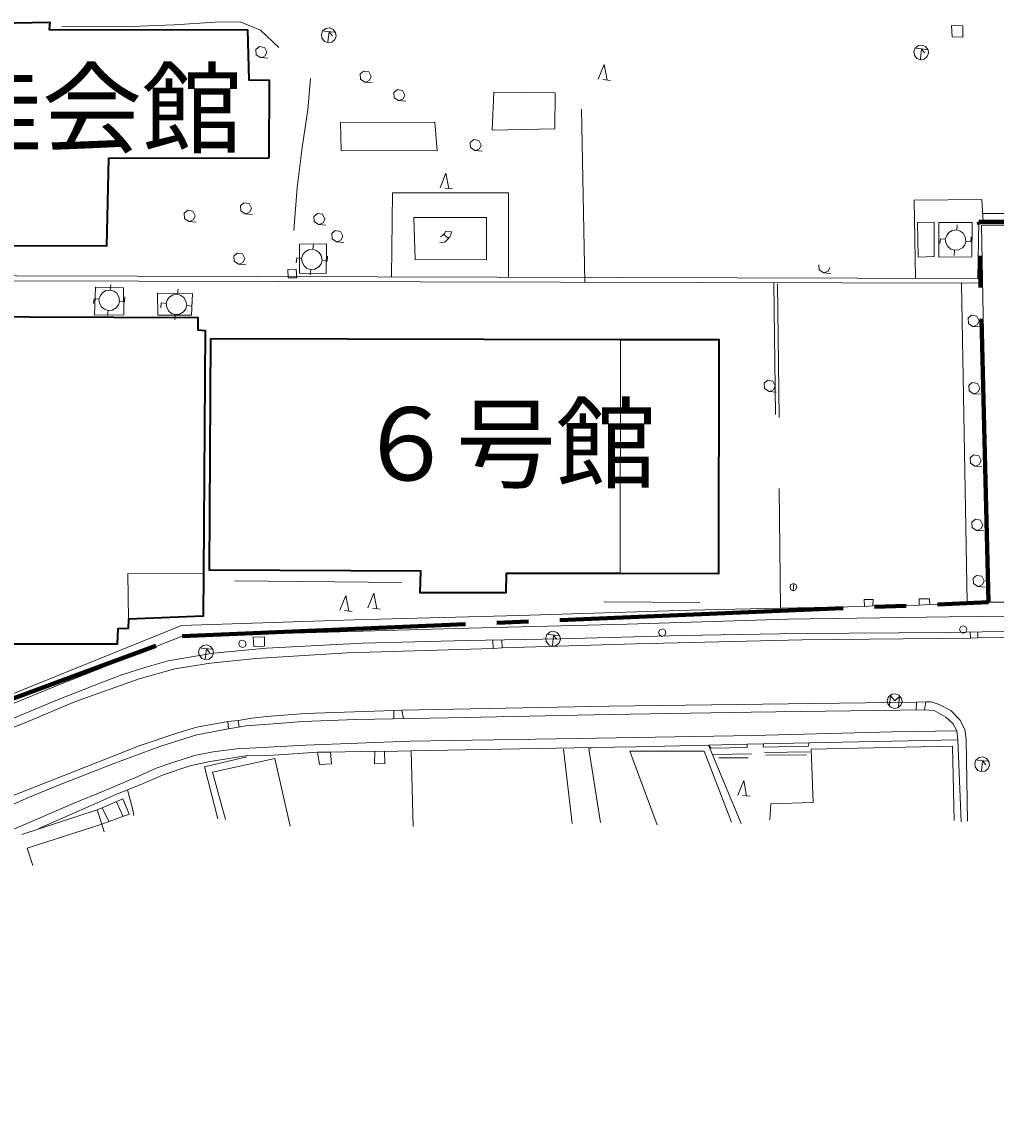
# Model space of a CAD drawing. Units: millimetres, scale not verified. Extents: x -594000 to 594000, y -420000 to 420000.
# Drawn here: x 5348 to 67226, y -196351 to -127233 of the extents above; entities that cross this region are included whole.
import ezdxf
from ezdxf.enums import TextEntityAlignment as Align

# ---------------------------------------------------------------- set-up
doc = ezdxf.new("R2010")
doc.units = ezdxf.units.MM
doc.header["$LTSCALE"] = 2000
doc.linetypes.add('CHAIN2', pattern=[12, 9, -1, 1, -1])
for name, color, linetype, lineweight in [('0-0_0', 4, 'Continuous', 18), ('0-1_1', 4, 'Continuous', 18), ('0-2_2', 4, 'Continuous', 18), ('0-6_6', 2, 'Continuous', 40), ('0-B_11', 4, 'Continuous', 18), ('1-0_0', 4, 'Continuous', 18), ('1-3_3', 6, 'Continuous', 50), ('1-4_4', 4, 'Continuous', 18), ('1-5_5', 4, 'Continuous', 18), ('1-6_6', 4, 'Continuous', 18), ('1-9_9', 4, 'Continuous', 18), ('1-D_13', 4, 'Continuous', 18)]:
    doc.layers.add(name, color=color, linetype=linetype, lineweight=lineweight)
doc.styles.add('HG丸ｺﾞｼｯｸM-PRO', font='')
doc.styles.get('HG丸ｺﾞｼｯｸM-PRO').set_extended_font_data('HG丸ｺﾞｼｯｸM-PRO')

msp = doc.modelspace()

# ---------------------------------------------------------------- linework, layer by layer
at = {"layer": '0-0_0'}
for p, q in [((24371, -128046), (24450, -127819)), ((24528, -127828), (25188, -127897)), ((24862, -127863), (24793, -128515)), ((24895, -127622), (25114, -127716)), ((25114, -127716), (25272, -127921)), ((24404, -128262), (24371, -128046)), ((24570, -128476), (24404, -128262)), ((24796, -128563), (24570, -128476)), ((25036, -128525), (24796, -128563)), ((24860, -127878), (25078, -128121)), ((25226, -128357), (25036, -128525)), ((25304, -128144), (25226, -128357)), ((25272, -127921), (25304, -128144)), ((20209, -128993), (20434, -128804)), ((20230, -129325), (20209, -128993)), ((20434, -128804), (20758, -128861)), ((20758, -128861), (20907, -129159)), ((20907, -129159), (20804, -129393)), ((61995, -129137), (62074, -128910)), ((62028, -129353), (61995, -129137)), ((62152, -128918), (62812, -128988)), ((62486, -128953), (62417, -129606)), ((62484, -128968), (62702, -129211)), ((62519, -128713), (62738, -128807)), ((62738, -128807), (62896, -129012)), ((62928, -129235), (62850, -129447)), ((62896, -129012), (62928, -129235)), ((20509, -129511), (20230, -129325)), ((20655, -129471), (20509, -129511)), ((20968, -129551), (20509, -129511)), ((20804, -129393), (20655, -129471)), ((62194, -129566), (62028, -129353)), ((62421, -129653), (62194, -129566)), ((62660, -129615), (62421, -129653)), ((62850, -129447), (62660, -129615)), ((26841, -130549), (27066, -130361)), ((26861, -130881), (26841, -130549)), ((27066, -130361), (27390, -130418)), ((27390, -130418), (27538, -130716)), ((41956, -130874), (42328, -129947)), ((42328, -129947), (42515, -130933)), ((27140, -131067), (26861, -130881)), ((27286, -131027), (27140, -131067)), ((27600, -131108), (27140, -131067)), ((27435, -130950), (27286, -131027)), ((27538, -130716), (27435, -130950)), ((42250, -130905), (42733, -130956)), ((28977, -131722), (29202, -131533)), ((28997, -132054), (28977, -131722)), ((29202, -131533), (29526, -131591)), ((29526, -131591), (29674, -131889)), ((29674, -131889), (29571, -132122)), ((29277, -132240), (28997, -132054)), ((29423, -132200), (29277, -132240)), ((29736, -132280), (29277, -132240)), ((29571, -132122), (29423, -132200)), ((33825, -134895), (34050, -134707)), ((34050, -134707), (34374, -134764)), ((34374, -134764), (34522, -135062)), ((33845, -135227), (33825, -134895)), ((34124, -135413), (33845, -135227)), ((34270, -135373), (34124, -135413)), ((34584, -135453), (34124, -135413)), ((34419, -135295), (34270, -135373)), ((34522, -135062), (34419, -135295)), ((31913, -137768), (32285, -136841)), ((32285, -136841), (32472, -137827)), ((32208, -137799), (32690, -137850)), ((19229, -138911), (19454, -138723)), ((19250, -139243), (19229, -138911)), ((19454, -138723), (19778, -138780)), ((19778, -138780), (19927, -139078)), ((15658, -139393), (15883, -139204)), ((15679, -139725), (15658, -139393)), ((15883, -139204), (16207, -139261)), ((16207, -139261), (16356, -139560)), ((16356, -139560), (16253, -139793)), ((19529, -139430), (19250, -139243)), ((19675, -139390), (19529, -139430)), ((19988, -139470), (19529, -139430)), ((19824, -139312), (19675, -139390)), ((19927, -139078), (19824, -139312)), ((23894, -139591), (24119, -139402)), ((23914, -139923), (23894, -139591)), ((24119, -139402), (24442, -139459)), ((24442, -139459), (24591, -139758)), ((15958, -139911), (15679, -139725)), ((16104, -139871), (15958, -139911)), ((16417, -139951), (15958, -139911)), ((16253, -139793), (16104, -139871)), ((24193, -140109), (23914, -139923)), ((24339, -140069), (24193, -140109)), ((24653, -140149), (24193, -140109)), ((24488, -139991), (24339, -140069)), ((24591, -139758), (24488, -139991)), ((64749, -140129), (64715, -140455)), ((25033, -140681), (25258, -140492)), ((25053, -141013), (25033, -140681)), ((25258, -140492), (25582, -140549)), ((25582, -140549), (25730, -140848)), ((25730, -140848), (25627, -141081)), ((31934, -140900), (32073, -140815)), ((32073, -140815), (32193, -140674)), ((32145, -140741), (32448, -140996)), ((32646, -140575), (32591, -140757)), ((64715, -140455), (64928, -140525)), ((64928, -140525), (65118, -140655)), ((65118, -140655), (65251, -140889)), ((65251, -140889), (65299, -141176)), ((65644, -140883), (65610, -141209)), ((23873, -141354), (23839, -141680)), ((23839, -141680), (24052, -141750)), ((25332, -141199), (25053, -141013)), ((25478, -141159), (25332, -141199)), ((25792, -141239), (25332, -141199)), ((25627, -141081), (25478, -141159)), ((32067, -141262), (31892, -141244)), ((64149, -141511), (64031, -141279)), ((65084, -141578), (64833, -141725)), ((65229, -141389), (65084, -141578)), ((65299, -141176), (65229, -141389)), ((65610, -141209), (65299, -141176)), ((18809, -142107), (19034, -141919)), ((18829, -142439), (18809, -142107)), ((19034, -141919), (19358, -141976)), ((19358, -141976), (19506, -142274)), ((19506, -142274), (19403, -142507)), ((24052, -141750), (24242, -141880)), ((24242, -141880), (24375, -142114)), ((24375, -142114), (24423, -142401)), ((24768, -142108), (24734, -142434)), ((64545, -142072), (64579, -141745)), ((19108, -142625), (18829, -142439)), ((19254, -142585), (19108, -142625)), ((19568, -142665), (19108, -142625)), ((19403, -142507), (19254, -142585)), ((23273, -142736), (23155, -142504)), ((23669, -143297), (23703, -142970)), ((24208, -142803), (23957, -142950)), ((24353, -142614), (24208, -142803)), ((24423, -142401), (24353, -142614)), ((24734, -142434), (24423, -142401)), ((55984, -142993), (55963, -142661)), ((56263, -143179), (55984, -142993)), ((56558, -143061), (56409, -143139)), ((56661, -142828), (56558, -143061)), ((56409, -143139), (56263, -143179)), ((56722, -143219), (56263, -143179)), ((11006, -143943), (10972, -144270)), ((10972, -144270), (11185, -144339)), ((11185, -144339), (11375, -144469)), ((15276, -144209), (15241, -144535)), ((10405, -145325), (10288, -145093)), ((11375, -144469), (11507, -144703)), ((11556, -144991), (11486, -145204)), ((11507, -144703), (11556, -144991)), ((11867, -145023), (11556, -144991)), ((11901, -144697), (11867, -145023)), ((15241, -144535), (15454, -144605)), ((15454, -144605), (15645, -144735)), ((15645, -144735), (15777, -144969)), ((15777, -144969), (15825, -145256)), ((16171, -144963), (16137, -145289)), ((10802, -145886), (10836, -145560)), ((11341, -145392), (11090, -145539)), ((11486, -145204), (11341, -145392)), ((14675, -145591), (14558, -145358)), ((15072, -146152), (15106, -145825)), ((15610, -145658), (15359, -145805)), ((15756, -145469), (15610, -145658)), ((15825, -145256), (15756, -145469)), ((16137, -145289), (15825, -145256)), ((65438, -146057), (65663, -145868)), ((65459, -146389), (65438, -146057)), ((65738, -146575), (65459, -146389)), ((65663, -145868), (65987, -145925)), ((66033, -146457), (65884, -146535)), ((65987, -145925), (66136, -146224)), ((66136, -146224), (66033, -146457)), ((65884, -146535), (65738, -146575)), ((66197, -146615), (65738, -146575)), ((52501, -150189), (52726, -150001)), ((52521, -150521), (52501, -150189)), ((52800, -150707), (52521, -150521)), ((52726, -150001), (53049, -150058)), ((52946, -150667), (52800, -150707)), ((53095, -150589), (52946, -150667)), ((53049, -150058), (53198, -150356)), ((53198, -150356), (53095, -150589)), ((65480, -150333), (65705, -150144)), ((65500, -150664), (65480, -150333)), ((65779, -150851), (65500, -150664)), ((65705, -150144), (66028, -150201)), ((66028, -150201), (66177, -150499)), ((66177, -150499), (66074, -150733)), ((53259, -150747), (52800, -150707)), ((65925, -150811), (65779, -150851)), ((66238, -150891), (65779, -150851)), ((66074, -150733), (65925, -150811)), ((65563, -154927), (65788, -154739)), ((65788, -154739), (66112, -154796)), ((66112, -154796), (66260, -155094)), ((65583, -155259), (65563, -154927)), ((65862, -155446), (65583, -155259)), ((66008, -155406), (65862, -155446)), ((66322, -155486), (65862, -155446)), ((66157, -155328), (66008, -155406)), ((66260, -155094), (66157, -155328)), ((65676, -159010), (65901, -158821)), ((65901, -158821), (66225, -158878)), ((66225, -158878), (66373, -159176)), ((65696, -159341), (65676, -159010)), ((65975, -159528), (65696, -159341)), ((66121, -159488), (65975, -159528)), ((66435, -159568), (65975, -159528)), ((66270, -159410), (66121, -159488)), ((66373, -159176), (66270, -159410)), ((65757, -162574), (65982, -162385)), ((65982, -162385), (66305, -162442)), ((54194, -162974), (54370, -162910)), ((54370, -162910), (54327, -163361)), ((65777, -162905), (65757, -162574)), ((66056, -163092), (65777, -162905)), ((66202, -163052), (66056, -163092)), ((66515, -163132), (66056, -163092)), ((66351, -162974), (66202, -163052)), ((66305, -162442), (66454, -162740)), ((66454, -162740), (66351, -162974)), ((25554, -164594), (25926, -163667)), ((25926, -163667), (26113, -164653)), ((27329, -164447), (27701, -163520)), ((27701, -163520), (27888, -164506)), ((54567, -163166), (54489, -163308)), ((27624, -164478), (28106, -164529)), ((25849, -164625), (26331, -164676)), ((45780, -166001), (45864, -165837)), ((45864, -165837), (46046, -165786)), ((46046, -165786), (46202, -165873)), ((46202, -165873), (46249, -166054)), ((64892, -165802), (64975, -165638)), ((64948, -165973), (64892, -165802)), ((64975, -165638), (65157, -165586)), ((65157, -165586), (65313, -165673)), ((65361, -165855), (65274, -166011)), ((65313, -165673), (65361, -165855)), ((19122, -166719), (19206, -166554)), ((19206, -166554), (19388, -166503)), ((19388, -166503), (19544, -166590)), ((38618, -166364), (38697, -166137)), ((38651, -166579), (38618, -166364)), ((38775, -166145), (39435, -166214)), ((39109, -166180), (39040, -166832)), ((39107, -166195), (39325, -166438)), ((39142, -165939), (39360, -166033)), ((39360, -166033), (39519, -166238)), ((39551, -166462), (39473, -166674)), ((39519, -166238), (39551, -166462)), ((45836, -166172), (45780, -166001)), ((45992, -166259), (45836, -166172)), ((46162, -166210), (45992, -166259)), ((46249, -166054), (46162, -166210)), ((65104, -166059), (64948, -165973)), ((65274, -166011), (65104, -166059)), ((16581, -167228), (16660, -167001)), ((16613, -167443), (16581, -167228)), ((16738, -167009), (17398, -167078)), ((17072, -167044), (17003, -167696)), ((17070, -167059), (17288, -167302)), ((17105, -166803), (17323, -166898)), ((17323, -166898), (17482, -167102)), ((17482, -167102), (17514, -167326)), ((19178, -166889), (19122, -166719)), ((19334, -166976), (19178, -166889)), ((19504, -166928), (19334, -166976)), ((19591, -166772), (19504, -166928)), ((19544, -166590), (19591, -166772)), ((38817, -166793), (38651, -166579)), ((39043, -166880), (38817, -166793)), ((39283, -166842), (39043, -166880)), ((39473, -166674), (39283, -166842)), ((16780, -167657), (16613, -167443)), ((17006, -167744), (16780, -167657)), ((17245, -167706), (17006, -167744)), ((17436, -167538), (17245, -167706)), ((17514, -167326), (17436, -167538)), ((65859, -174340), (65939, -174113)), ((66016, -174121), (66676, -174190)), ((66350, -174156), (66282, -174808)), ((66349, -174171), (66566, -174414)), ((66384, -173915), (66602, -174010)), ((66602, -174010), (66760, -174214)), ((65892, -174555), (65859, -174340)), ((66059, -174769), (65892, -174555)), ((66285, -174856), (66059, -174769)), ((66524, -174818), (66285, -174856)), ((66715, -174650), (66524, -174818)), ((66792, -174438), (66715, -174650)), ((66760, -174214), (66792, -174438)), ((50818, -176336), (51190, -175409)), ((51190, -175409), (51377, -176395)), ((51113, -176367), (51595, -176418))]:
    msp.add_line(p, q, dxfattribs=at)
at = {"layer": '0-0_0', "color": 1, "linetype": 'CHAIN2', "lineweight": 80}
msp.add_line((66131, -139928), (175024, -139922), dxfattribs=at)
at = {"layer": '0-0_0'}
for points in [[(24450, -127819), (24657, -127652), (24895, -127622)], [(62074, -128910), (62281, -128743), (62519, -128713)], [(32193, -140674), (32267, -140535), (32646, -140575)], [(32591, -140757), (32530, -140893), (32414, -141039)], [(64031, -141279), (63994, -141039), (64082, -140797), (64226, -140623)], [(64226, -140623), (64429, -140488), (64715, -140455)], [(23350, -141848), (23553, -141713), (23839, -141680)], [(32414, -141039), (32244, -141198), (32067, -141262)], [(63650, -141317), (63683, -141007), (63994, -141039)], [(64833, -141725), (64579, -141745), (64336, -141672), (64149, -141511)], [(22774, -142542), (22807, -142232), (23118, -142264)], [(23155, -142504), (23118, -142264), (23206, -142022), (23350, -141848)], [(23957, -142950), (23703, -142970), (23460, -142897), (23273, -142736)], [(10288, -145093), (10251, -144854), (10339, -144611), (10483, -144437)], [(10483, -144437), (10686, -144302), (10972, -144270)], [(9907, -145131), (9940, -144821), (10251, -144854)], [(14177, -145397), (14209, -145087), (14520, -145119)], [(14558, -145358), (14520, -145119), (14608, -144877), (14752, -144703)], [(14752, -144703), (14956, -144568), (15241, -144535)], [(11090, -145539), (10836, -145560), (10593, -145487), (10405, -145325)], [(15359, -145805), (15106, -145825), (14862, -145752), (14675, -145591)], [(54163, -163276), (54135, -163125), (54194, -162974)], [(54370, -162910), (54512, -162987), (54567, -163166)], [(54489, -163308), (54327, -163361), (54163, -163276)], [(38697, -166137), (38904, -165969), (39142, -165939)], [(16660, -167001), (16867, -166833), (17105, -166803)], [(60389, -170098), (60595, -169930), (60834, -169900)], [(60458, -170639), (60522, -170025), (60786, -170352)], [(60834, -169900), (61052, -169994), (61210, -170207)], [(60341, -170548), (60303, -170324), (60389, -170098)], [(60735, -170841), (60509, -170754), (60341, -170548)], [(61165, -170635), (60974, -170803), (60735, -170841)], [(60786, -170352), (61089, -170085), (61024, -170698)], [(61210, -170207), (61243, -170423), (61165, -170635)], [(65939, -174113), (66145, -173945), (66384, -173915)]]:
    msp.add_lwpolyline(points, dxfattribs=at)
at = {"layer": '0-0_0', "color": 1, "linetype": 'CHAIN2', "lineweight": 80}
msp.add_lwpolyline([(-55107, -196351), (-40330, -189772), (-24298, -182733), (-3025, -173095), (15542, -166244), (66736, -164091), (66131, -139928)], dxfattribs=at)
at = {"layer": '0-1_1'}
for p, q in [((59401, -164312), (62333, -164273)), ((52457, -173095), (51413, -173109)), ((64990, -178037), (64791, -172827)), ((27773, -173553), (24963, -173618)), ((11289, -176319), (9747, -176993)), ((9747, -176993), (6434, -178467))]:
    msp.add_line(p, q, dxfattribs=at)
for points in [[(-7705, -175159), (-2746, -173075), (3560, -170406), (15488, -165572), (26461, -165221), (36935, -164944), (47781, -164606), (53528, -164477)], [(-4597, -175485), (267, -173360), (7502, -170337), (10480, -169160), (11697, -168711), (13167, -168239), (14647, -167807), (16132, -167551), (17526, -167322), (20890, -167015), (26984, -166685), (33624, -166526), (39583, -166408), (47260, -166196), (54750, -166077), (64184, -166015), (66363, -165971), (74519, -165873)], [(64791, -172827), (64725, -172267), (64462, -171787), (64025, -171401), (63291, -170971), (62675, -170934), (51667, -171075), (42689, -171224), (32449, -171426), (26555, -171539), (23211, -171660), (21030, -171842), (19584, -171952), (18485, -172124), (16459, -172511), (14117, -173253), (11263, -174319), (7578, -175760), (5620, -176559)], [(44337, -173265), (41581, -173310), (30073, -173526)], [(21363, -173802), (19545, -173857), (17309, -174197), (16022, -174487), (14327, -175060), (12866, -175683), (12064, -176013)], [(5620, -176559), (-4649, -181147), (-10432, -183685), (-11345, -184102), (-12135, -184544), (-12491, -184932), (-12765, -185368), (-12771, -185656), (-12704, -186078), (-12490, -186666)]]:
    msp.add_lwpolyline(points, dxfattribs=at)
at = {"layer": '0-2_2'}
for p, q in [((35275, -167028), (35258, -166494)), ((35857, -166989), (35839, -166483)), ((65585, -166370), (65578, -165988)), ((66064, -166358), (66068, -165978)), ((62162, -170440), (62142, -170942)), ((62675, -170934), (62754, -170428)), ((28966, -170967), (28984, -171493)), ((29584, -171481), (29484, -170947)), ((18485, -172124), (18434, -171666)), ((19082, -171597), (19148, -172020)), ((65410, -177994), (65323, -172783))]:
    msp.add_line(p, q, dxfattribs=at)
for points in [[(64433, -128197), (64396, -127477), (65098, -127489), (65111, -128206)], [(22263, -143497), (22245, -142955), (22775, -142935), (22816, -143492)], [(20076, -166912), (20039, -166318), (20758, -166294), (20760, -166873)]]:
    msp.add_lwpolyline(points, close=True, dxfattribs=at)
for points in [[(-6499, -175285), (-1504, -173109), (7708, -169341), (15542, -166244), (21856, -166088), (32888, -165769), (43790, -165486), (53968, -165164), (64228, -165015), (73653, -164915), (82402, -164792), (92165, -164702), (101777, -164609), (112478, -164456), (122377, -164393), (131829, -164270), (140922, -164222), (147436, -164188), (155973, -164168), (163478, -164165), (168338, -164193), (168394, -163672)], [(76296, -166228), (66064, -166358), (65585, -166370), (54903, -166477), (44330, -166735), (35857, -166989), (35275, -167028), (26008, -167311), (20213, -167662), (17330, -167958), (15078, -168322), (12812, -168947), (8764, -170388), (5658, -171704), (3741, -172479), (3043, -172770), (-3740, -175575)], [(65323, -172783), (65226, -172170), (64914, -171559), (64347, -170970), (63610, -170578), (63099, -170423), (62754, -170428), (62162, -170440), (52386, -170575), (42645, -170692), (29484, -170947), (28966, -170967), (23352, -171160), (20920, -171341), (19953, -171451), (19082, -171597), (18434, -171666), (16473, -172022), (15266, -172384), (12803, -173202), (9378, -174557), (4601, -176452)], [(64725, -172267), (60634, -172320), (51787, -172546), (40591, -172747), (30002, -172925), (23365, -173159), (20621, -173318), (18978, -173395), (17499, -173602), (16320, -173815), (15005, -174240), (13882, -174635), (12680, -175186), (10574, -176079), (8616, -176874)], [(8616, -176874), (3257, -179191), (-7271, -183753), (-12704, -186078)]]:
    msp.add_lwpolyline(points, dxfattribs=at)
at = {"layer": '0-B_11'}
for p, q in [((41099, -143773), (40884, -132774)), ((66400, -139417), (82936, -139399)), ((66296, -140159), (155827, -139966)), ((-2946, -143680), (66363, -143826)), ((53095, -143836), (53216, -152178)), ((53448, -152354), (53330, -143874)), ((18873, -162724), (29452, -162848)), ((42340, -164061), (48414, -164119)), ((66736, -164091), (63004, -164231)), ((39748, -173416), (40288, -178133)), ((44337, -173265), (48955, -173173)), ((51029, -178149), (48955, -173173)), ((55343, -173025), (64791, -172827)), ((16961, -174550), (19641, -173919)), ((21363, -173802), (24133, -173618)), ((28385, -173571), (30073, -173526)), ((30204, -178324), (30073, -173526)), ((49602, -173965), (51473, -173977)), ((52572, -173806), (55188, -173783)), ((16961, -174550), (17804, -177840)), ((5357, -178841), (10128, -177285)), ((12467, -177628), (12411, -177273))]:
    msp.add_line(p, q, dxfattribs=at)
for points in [[(7897, -127519), (9739, -127553), (12305, -127538), (15018, -127426), (17636, -127266), (19210, -127233), (20499, -127760), (21662, -128876)], [(23677, -130837), (23516, -132816), (23146, -135226), (22827, -137753), (22635, -140496)], [(28820, -143423), (28897, -138088), (36260, -138095), (36265, -143443)], [(62109, -143514), (62005, -138558), (66319, -138517), (66393, -139926)], [(66062, -143525), (66131, -139928), (99424, -139728)], [(68274, -163021), (68046, -163035), (68096, -164095), (66736, -164091), (66296, -140159)], [(-2535, -172858), (-2633, -143336), (66062, -143525)], [(58854, -164367), (53528, -164477), (53433, -156869)], [(42104, -178075), (41352, -173393), (41581, -173310)], [(12411, -177273), (12064, -176013), (11289, -176319)]]:
    msp.add_lwpolyline(points, dxfattribs=at)
at = {"layer": '1-0_0', "color": 3, "lineweight": 35}
msp.add_lwpolyline([(21027, -135891), (10847, -135922), (10732, -141485), (-1629, -141459), (-1481, -134870), (2187, -134771), (2229, -127768), (3761, -127656), (3758, -127329), (7133, -127262), (7083, -127722), (19672, -127735), (19774, -130910), (21051, -130946)], close=True, dxfattribs=at)
at = {"layer": '1-0_0'}
for points in [[(35226, -134117), (39204, -134040), (39223, -131743), (35320, -131703)], [(62220, -139971), (63277, -139958), (63283, -142145), (62260, -142186)], [(63577, -139978), (63581, -142177), (65683, -142152), (65689, -139979)], [(22974, -143195), (22993, -141351), (24703, -141344), (24681, -143214)], [(9959, -145857), (10020, -144091), (11815, -144119), (11820, -145853)], [(13980, -145869), (13977, -144475), (16199, -144497), (16130, -145860)]]:
    msp.add_lwpolyline(points, close=True, dxfattribs=at)
for points in [[(64557, -177948), (64443, -173240), (55478, -173413), (55608, -176805), (52921, -176894), (52850, -177916)], [(22389, -178322), (21427, -174023), (17465, -174892), (18276, -177889)], [(6050, -180804), (5686, -179711), (10422, -178185), (10585, -178668)]]:
    msp.add_lwpolyline(points, dxfattribs=at)
at = {"layer": '1-3_3', "color": 3, "lineweight": 35}
for points in [[(482, -145941), (16518, -146021), (16536, -146802), (16996, -146838), (16892, -162282), (16874, -164984), (12118, -165167), (12107, -165769), (11448, -165786), (11408, -166749), (364, -166750), (402, -165687), (-333, -165634), (-332, -146973), (388, -146936)], [(17344, -147353), (43360, -147406), (49602, -147419), (49590, -162285), (43352, -162276), (36098, -162265), (36079, -163505), (30651, -163504), (30684, -162126), (17261, -162061)]]:
    msp.add_lwpolyline(points, close=True, dxfattribs=at)
at = {"layer": '1-4_4'}
msp.add_lwpolyline([(25578, -133627), (25628, -135403), (31730, -135439), (31574, -133602)], close=True, dxfattribs=at)
msp.add_lwpolyline([(50410, -178058), (48691, -173555), (43967, -173552), (45705, -178233)], dxfattribs=at)
at = {"layer": '1-5_5'}
msp.add_line((43360, -147406), (43352, -162276), dxfattribs=at)
msp.add_lwpolyline([(16892, -162282), (12088, -162275), (12118, -165167)], dxfattribs=at)
at = {"layer": '1-6_6'}
for p, q in [((11368, -176758), (11559, -177183)), ((10446, -177150), (10869, -178025)), ((11559, -177183), (11789, -177696))]:
    msp.add_line(p, q, dxfattribs=at)
for points in [[(58854, -164367), (58851, -163926), (59417, -163924), (59401, -164312)], [(62333, -164273), (62337, -163883), (62991, -163878), (63004, -164231)], [(48955, -173173), (51413, -173109), (51404, -173309), (49135, -173369)], [(52435, -173306), (52457, -173095), (55343, -173025), (55283, -173233)], [(24963, -173618), (25010, -174352), (24251, -174397), (24133, -173618)], [(28385, -173571), (28405, -174338), (27750, -174355), (27773, -173553)]]:
    msp.add_lwpolyline(points, close=True, dxfattribs=at)
for points in [[(10604, -177083), (11776, -176585), (12041, -177234)], [(10422, -178185), (10128, -177285), (10604, -177083)], [(12041, -177234), (12173, -177559), (10422, -178185)]]:
    msp.add_lwpolyline(points, dxfattribs=at)
at = {"layer": '1-9_9'}
msp.add_lwpolyline([(30319, -142320), (30251, -139652), (34849, -139652), (34864, -142354)], close=True, dxfattribs=at)
at = {"layer": '1-D_13'}
for p, q in [((65026, -143823), (65379, -164117)), ((51683, -173723), (49240, -173764)), ((55380, -173588), (52522, -173636))]:
    msp.add_line(p, q, dxfattribs=at)

# ---------------------------------------------------------------- texts
at = {"layer": '0-6_6', "style": 'HG丸ｺﾞｼｯｸM-PRO'}
for s, p in [('桂会館', (283, -136476)), ('６号館', (26570, -157755))]:
    msp.add_text(s, height=4655, dxfattribs=at).set_placement(p, align=Align.BOTTOM_LEFT)

doc.saveas('drawing.dxf')
